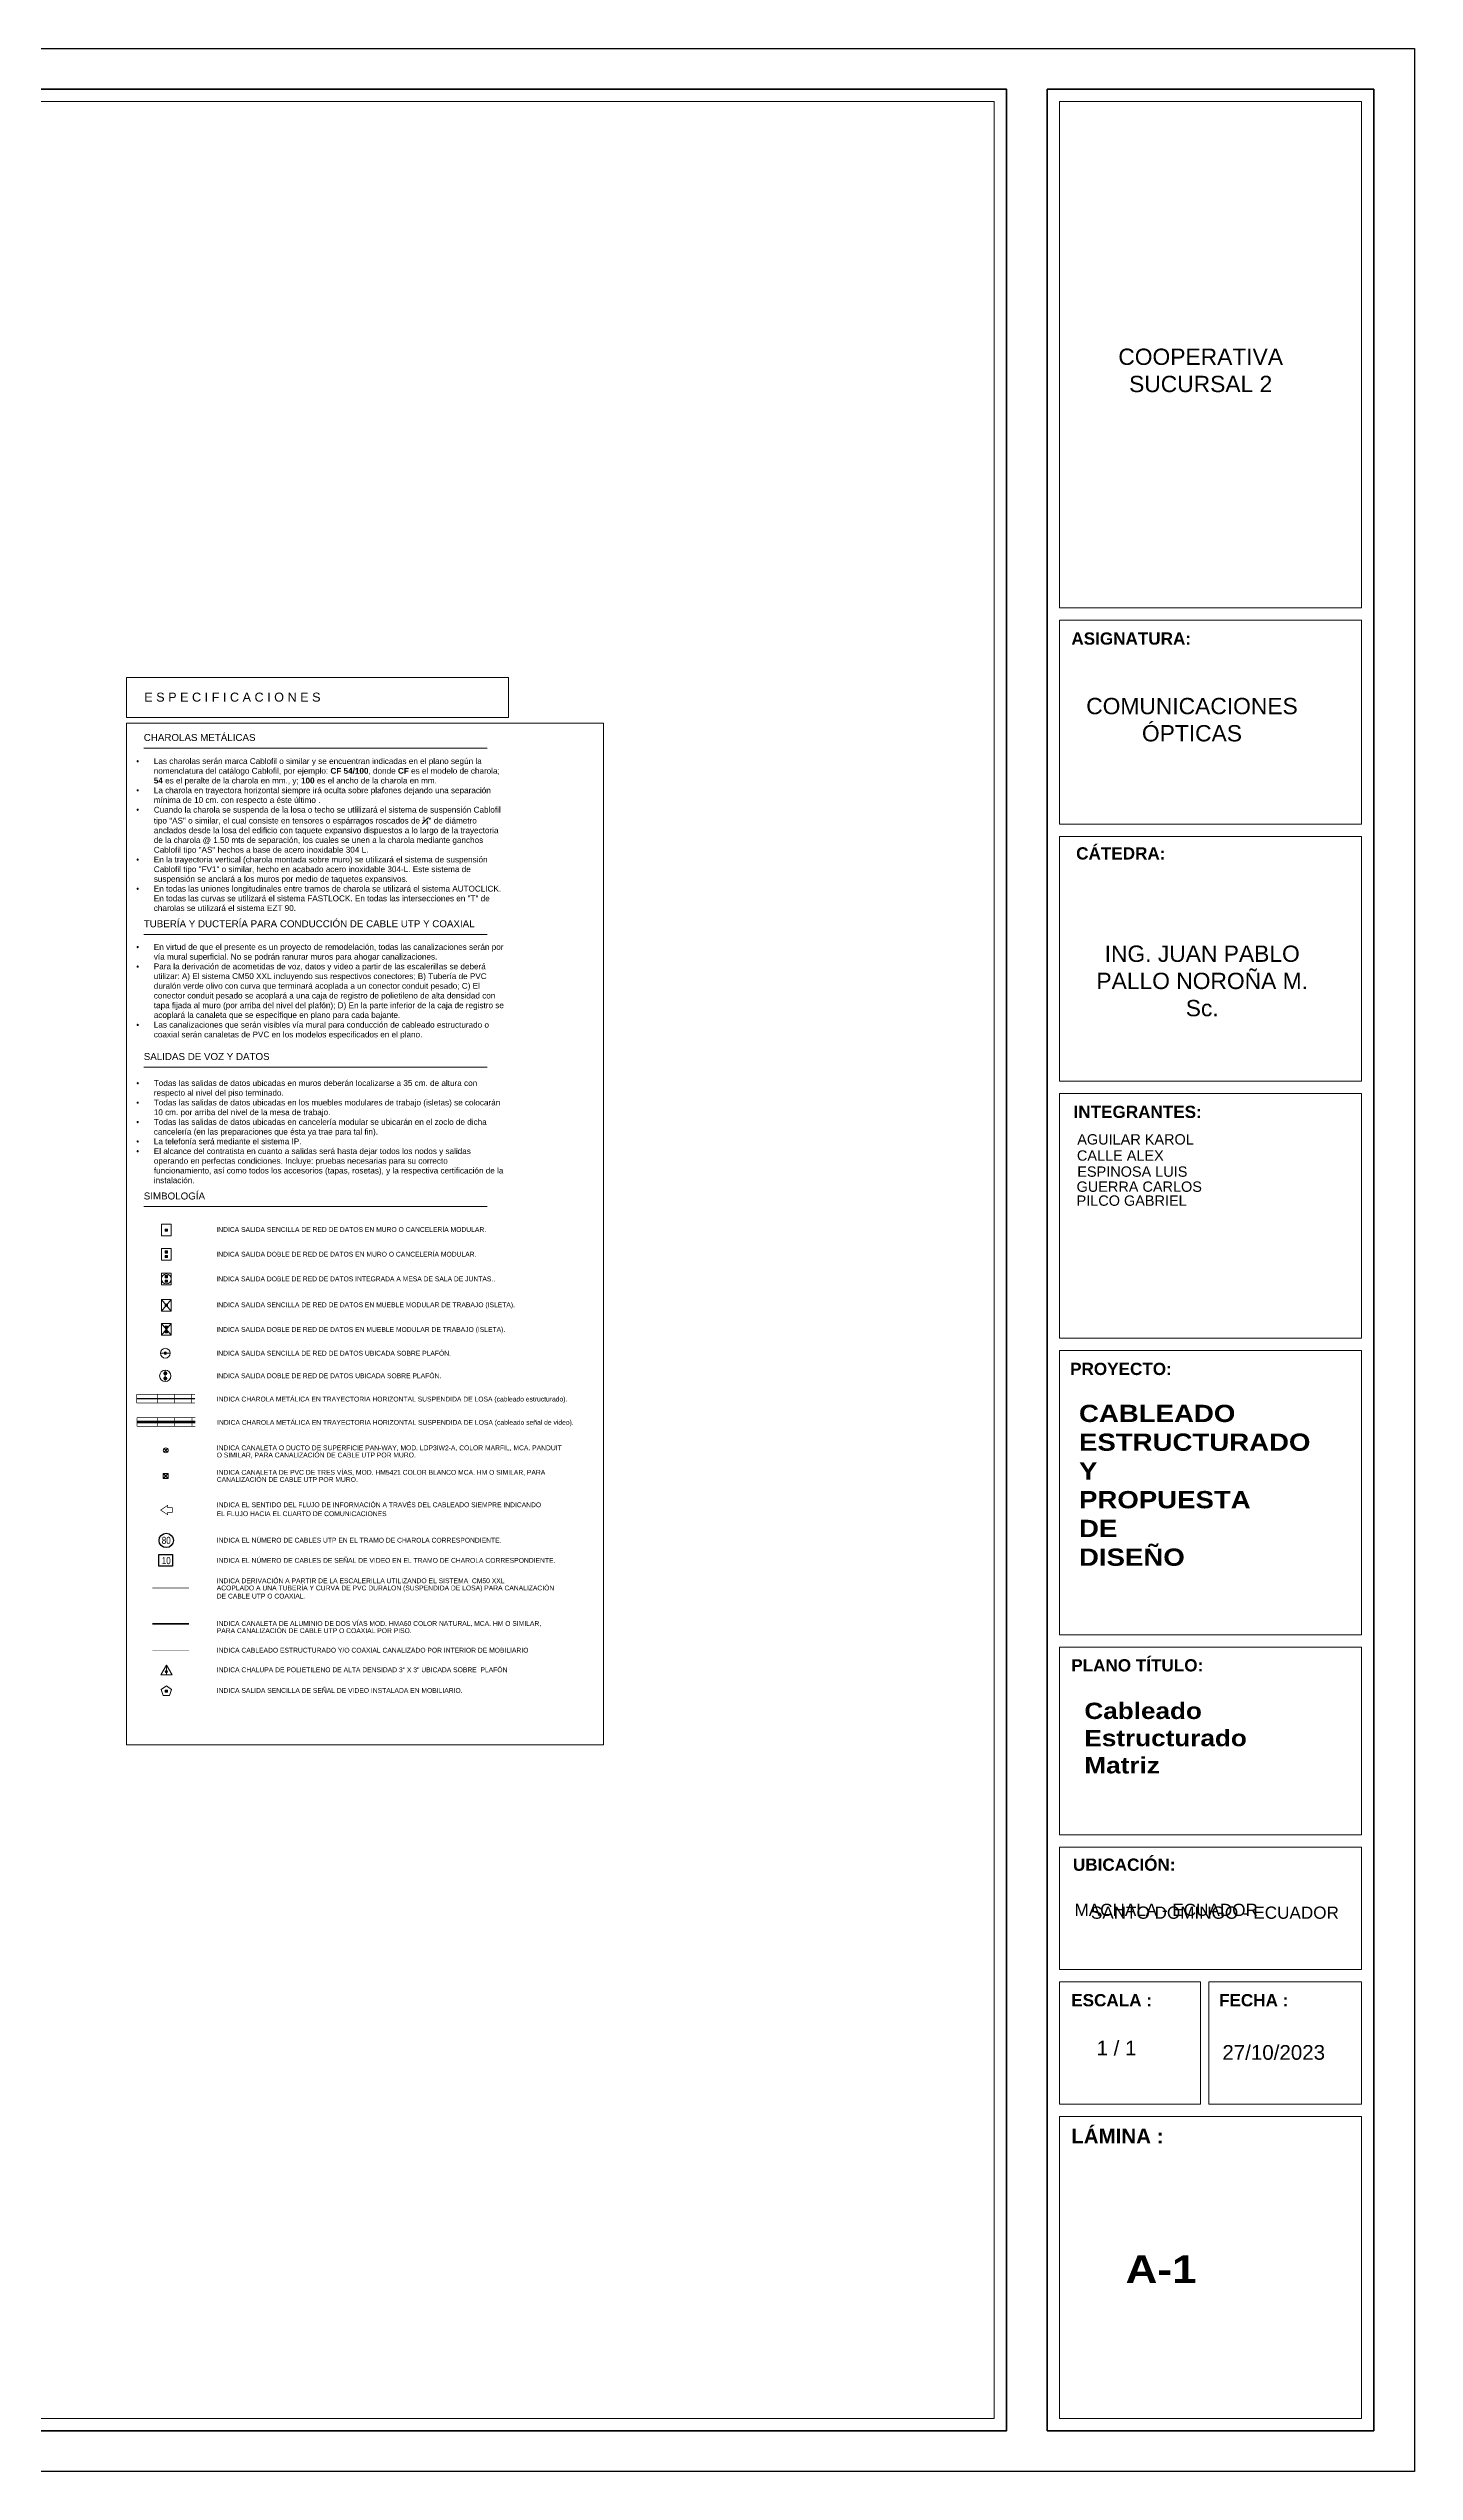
# Model space of a CAD drawing. Header units: millimetres. Extents: x 0 to 99.3, y 0 to 70.2.
# Drawn here: x 59.7 to 99.3, y 0 to 70.2 of the extents above; entities that cross this region are included whole.
import ezdxf
from ezdxf.enums import TextEntityAlignment as Align

# ---------------------------------------------------------------- set-up
doc = ezdxf.new("R2010")
doc.units = ezdxf.units.MM
for name, pattern in [('ACAD_ISO05W100', [33, 24, -3, 0, -3, 0, -3]), ('DASHED', [0.75, 0.5, -0.25]), ('DOT2', [0.125, 0, -0.125])]:
    doc.linetypes.add(name, pattern=pattern)
for name, color, linetype, lineweight in [('1_MARCO', 7, 'Continuous', 35), ('1_ROTULO', 102, 'Continuous', 15), ('ARQUITECTÓNICO', 152, 'Continuous', 0), ('INST. VOZ Y DATOS', 40, 'Continuous', 0), ('TEXTOS', 1, 'Continuous', 15), ('TEXTOS INST. VOZ Y DATOS', 1, 'Continuous', 0), ('VOZ Y DATOS  PISO', 84, 'Continuous', 0)]:
    doc.layers.add(name, color=color, linetype=linetype, lineweight=lineweight)
for name, color, linetype in [('_AR_Membrete', 7, 'Continuous'), ('Muebles', 2, 'Continuous'), ('Texto membrete', 7, 'Continuous')]:
    doc.layers.add(name, color=color, linetype=linetype)
doc.styles.add('75', font='ARIALN.TTF', dxfattribs={"height": 0.135})
doc.styles.add('ARIAL', font='arial.ttf')
doc.styles.get("Standard").update_dxf_attribs({"font": 'arial.ttf'})
doc.styles.add('SUBTITULOS', font='arialbd.ttf', dxfattribs={"height": 0.1})
doc.styles.add('TETO', font='arial.ttf', dxfattribs={"width": 1.2, "height": 0.3})
doc.styles.add('TITULO', font='arial.ttf', dxfattribs={"height": 0.1})
doc.styles.add('TÍTULO NEGRITA', font='ariblk.ttf', dxfattribs={"height": 0.1})

# ---------------------------------------------------------------- blocks, each defined once
blk = doc.blocks.new('A$C007F1347')
at = {"layer": 'INST. VOZ Y DATOS'}
h = blk.add_hatch(color=256, dxfattribs=at)
edge = h.paths.add_edge_path()
edge.add_arc((0.165, 0.238), 0.0434, 0, 360, ccw=False)
h = blk.add_hatch(color=256, dxfattribs=at)
edge = h.paths.add_edge_path()
edge.add_arc((0.165, 0.092), 0.0434, 0, 360)
blk.add_lwpolyline([(0.165, 0.33), (0.165, 0)], dxfattribs=at)
at = {"layer": 'INST. VOZ Y DATOS', "ltscale": 0.5}
blk.add_circle((0.165, 0.165), 0.165, dxfattribs=at)
at = {"layer": 'INST. VOZ Y DATOS'}
for centre in [(0.165, 0.238), (0.165, 0.092)]:
    blk.add_circle(centre, 0.0434, dxfattribs=at)
blk = doc.blocks.new('A$C1BEB1155')
at = {"layer": 'INST. VOZ Y DATOS', "color": 6}
for points in [[(0, 0.144), (0.144, 0)], [(0, 0), (0.144, 0.144)]]:
    blk.add_lwpolyline(points, dxfattribs=at)
blk.add_lwpolyline([(0.144, 0.144), (0, 0.144), (0, 0), (0.144, 0)], close=True, dxfattribs=at)
blk = doc.blocks.new('A$C04A84087')
at = {"layer": 'INST. VOZ Y DATOS'}
h = blk.add_hatch(color=256, dxfattribs=at)
edge = h.paths.add_edge_path()
edge.add_arc((0.199, 0.115), 0.0434, 0, 360, ccw=False)
blk.add_line((0.202, 0.35), (0.202, 0), dxfattribs=at)
blk.add_lwpolyline([(0.404, 0), (0.202, 0.35), (0, 0)], close=True, dxfattribs=at)
blk.add_circle((0.199, 0.115), 0.0434, dxfattribs=at)
blk = doc.blocks.new('A$C1328038F')
at = {"layer": 'INST. VOZ Y DATOS'}
blk.add_hatch(color=256, dxfattribs=at).paths.add_polyline_path([(0.179, 0.097), (0.179, 0.157), (0.119, 0.157), (0.119, 0.097)])
at = {"layer": 'INST. VOZ Y DATOS', "ltscale": 0.1}
blk.add_lwpolyline([(0.149, 0.284), (0, 0.176), (0.057, 0), (0.242, 0), (0.299, 0.176)], close=True, dxfattribs=at)
at = {"layer": 'INST. VOZ Y DATOS'}
blk.add_lwpolyline([(0.179, 0.097), (0.179, 0.157), (0.119, 0.157), (0.119, 0.097)], close=True, dxfattribs=at)

msp = doc.modelspace()

# ---------------------------------------------------------------- hatches: boundary and pattern name
at = {"layer": 'INST. VOZ Y DATOS'}
for points in [[(63.128, 36.014), (63.188, 36.014), (63.188, 35.954), (63.128, 35.954)], [(63.127, 35.382), (63.187, 35.382), (63.187, 35.322), (63.127, 35.322)], [(63.127, 35.253), (63.187, 35.253), (63.187, 35.193), (63.127, 35.193)], [(63.127, 34.667), (63.187, 34.667), (63.187, 34.607), (63.127, 34.607)], [(63.127, 34.538), (63.187, 34.538), (63.187, 34.477), (63.127, 34.477)], [(63.127, 33.84), (63.187, 33.84), (63.187, 33.78), (63.127, 33.78)], [(63.127, 33.201), (63.187, 33.201), (63.187, 33.14), (63.127, 33.14)], [(63.127, 33.072), (63.187, 33.072), (63.187, 33.011), (63.127, 33.011)]]:
    msp.add_hatch(color=256, dxfattribs=at).paths.add_polyline_path(points)
h = msp.add_hatch(color=256, dxfattribs=at)
edge = h.paths.add_edge_path()
edge.add_arc((63.126, 32.418), 0.0374, 0, 360)

# ---------------------------------------------------------------- linework, layer by layer
at = {"layer": '1_MARCO', "color": 7}
for points in [[(1.182, 1.182), (87.504, 1.182), (87.504, 69.057), (1.182, 69.057)], [(88.686, 69.057), (88.686, 1.182), (98.146, 1.182), (98.146, 69.057)]]:
    msp.add_lwpolyline(points, close=True, dxfattribs=at)
at = {"layer": '1_ROTULO', "color": 7}
for points in [[(1.539, 1.539), (87.147, 1.539), (87.147, 68.7), (1.539, 68.7)], [(97.789, 68.7), (97.789, 54.022), (89.043, 54.022), (89.043, 68.7)], [(89.043, 53.666), (89.043, 47.753), (97.789, 47.753), (97.789, 53.666)], [(89.043, 47.397), (89.043, 40.302), (97.789, 40.302), (97.789, 47.397)], [(89.043, 39.945), (89.043, 32.85), (97.789, 32.85), (97.789, 39.945)], [(89.043, 32.494), (89.043, 24.258), (97.789, 24.258), (97.789, 32.494)], [(89.043, 23.901), (89.043, 18.454), (97.789, 18.454), (97.789, 23.901)], [(97.789, 18.098), (97.789, 14.55), (89.043, 14.55), (89.043, 18.098)], [(89.043, 10.646), (89.043, 14.194), (93.13, 14.194), (93.13, 10.646)], [(97.789, 14.194), (93.366, 14.194), (93.366, 10.646), (97.789, 10.646)], [(89.043, 10.289), (89.043, 1.539), (97.789, 1.539), (97.789, 10.289)]]:
    msp.add_lwpolyline(points, close=True, dxfattribs=at)
at = {"layer": '_AR_Membrete'}
msp.add_lwpolyline([(0, 70.239), (99.329, 70.239), (99.329, 0), (0, 0)], close=True, dxfattribs=at)
at = {"layer": 'INST. VOZ Y DATOS'}
for points in [[(63.015, 36.16), (63.299, 36.16), (63.299, 35.823), (63.015, 35.823)], [(63.127, 36.014), (63.187, 36.014), (63.187, 35.954), (63.127, 35.954)], [(63.015, 35.456), (63.299, 35.456), (63.299, 35.119), (63.015, 35.119)], [(63.127, 35.382), (63.187, 35.382), (63.187, 35.322), (63.127, 35.322)], [(63.127, 35.253), (63.187, 35.253), (63.187, 35.193), (63.127, 35.193)], [(63.015, 34.741), (63.299, 34.741), (63.299, 34.404), (63.015, 34.404)], [(63.127, 34.667), (63.187, 34.667), (63.187, 34.607), (63.127, 34.607)], [(63.127, 34.538), (63.187, 34.538), (63.187, 34.477), (63.127, 34.477)], [(63.015, 33.978), (63.299, 33.978), (63.299, 33.641), (63.015, 33.641)], [(63.127, 33.84), (63.187, 33.84), (63.187, 33.78), (63.127, 33.78)], [(63.015, 33.275), (63.299, 33.275), (63.299, 32.938), (63.015, 32.938)], [(63.127, 33.201), (63.187, 33.201), (63.187, 33.14), (63.127, 33.14)], [(63.127, 33.072), (63.187, 33.072), (63.187, 33.011), (63.127, 33.011)]]:
    msp.add_lwpolyline(points, close=True, dxfattribs=at)
at = {"layer": 'INST. VOZ Y DATOS', "ltscale": 0.1}
for points in [[(63.015, 33.978), (63.299, 33.641)], [(63.299, 33.978), (63.015, 33.641)], [(63.015, 33.275), (63.299, 32.938)], [(63.299, 33.275), (63.015, 32.938)]]:
    msp.add_lwpolyline(points, dxfattribs=at)
at = {"layer": 'INST. VOZ Y DATOS'}
msp.add_lwpolyline([(62.984, 32.418), (63.268, 32.418)], dxfattribs=at)
at = {"layer": 'INST. VOZ Y DATOS', "color": 6, "const_width": 0.04}
msp.add_lwpolyline([(62.295, 31.1), (63.988, 31.1)], dxfattribs=at)
at = {"layer": 'INST. VOZ Y DATOS', "const_width": 0.02}
for points in [[(62.295, 31.225), (63.988, 31.225)], [(62.295, 31.225), (62.295, 30.975)], [(62.295, 30.975), (63.988, 30.975)], [(62.891, 31.225), (62.891, 30.975)], [(63.391, 31.225), (63.391, 30.975)], [(63.891, 31.225), (63.891, 30.975)]]:
    msp.add_lwpolyline(points, dxfattribs=at)
at = {"layer": 'INST. VOZ Y DATOS', "color": 6, "linetype": 'DOT2', "ltscale": 0.5, "const_width": 0.08}
msp.add_lwpolyline([(62.305, 30.424), (63.999, 30.424)], dxfattribs=at)
at = {"layer": 'INST. VOZ Y DATOS', "color": 94, "const_width": 0.02}
for points in [[(62.305, 30.549), (63.999, 30.549)], [(62.305, 30.549), (62.305, 30.299)], [(62.305, 30.299), (63.999, 30.299)], [(62.902, 30.549), (62.902, 30.299)], [(63.402, 30.549), (63.402, 30.299)], [(63.902, 30.549), (63.902, 30.299)]]:
    msp.add_lwpolyline(points, dxfattribs=at)
at = {"layer": 'INST. VOZ Y DATOS', "color": 6}
for points in [[(63.09, 29.653), (63.192, 29.551)], [(63.09, 29.551), (63.192, 29.653)], [(63.09, 28.907), (63.192, 28.805)], [(63.09, 28.805), (63.192, 28.907)]]:
    msp.add_lwpolyline(points, dxfattribs=at)
at = {"layer": 'INST. VOZ Y DATOS', "color": 6, "ltscale": 0.1}
for points in [[(63.09, 29.653), (63.192, 29.551)], [(63.192, 29.653), (63.09, 29.551)]]:
    msp.add_lwpolyline(points, dxfattribs=at)
at = {"layer": 'INST. VOZ Y DATOS', "color": 6, "linetype": 'DASHED', "ltscale": 0.4, "const_width": 0.015}
msp.add_lwpolyline([(62.746, 25.61), (63.816, 25.61)], dxfattribs=at)
at = {"layer": 'INST. VOZ Y DATOS', "color": 4, "linetype": 'ACAD_ISO05W100', "ltscale": 0.025, "const_width": 0.05}
msp.add_lwpolyline([(63.816, 24.574), (62.746, 24.574)], dxfattribs=at)
at = {"layer": 'INST. VOZ Y DATOS', "ltscale": 0.1}
msp.add_circle((63.157, 34.572), 0.142, dxfattribs=at)
at = {"layer": 'INST. VOZ Y DATOS', "ltscale": 0.5}
msp.add_circle((63.126, 32.418), 0.142, dxfattribs=at)
at = {"layer": 'INST. VOZ Y DATOS'}
msp.add_circle((63.126, 32.418), 0.0374, dxfattribs=at)
at = {"layer": 'INST. VOZ Y DATOS', "color": 6, "ltscale": 0.1}
msp.add_circle((63.141, 29.602), 0.072, dxfattribs=at)
at = {"layer": 'TEXTOS INST. VOZ Y DATOS', "lineweight": 0}
for p, q in [((62.502, 49.958), (72.458, 49.958)), ((62.502, 44.558), (72.458, 44.558)), ((62.502, 40.709), (72.458, 40.709)), ((62.502, 36.667), (72.458, 36.667))]:
    msp.add_line(p, q, dxfattribs=at)
at = {"layer": 'TEXTOS INST. VOZ Y DATOS'}
for points in [[(62, 50.842), (73.069, 50.842), (73.069, 52.009), (62, 52.009)], [(62, 50.677), (75.821, 50.677), (75.821, 21.065), (62, 21.065)]]:
    msp.add_lwpolyline(points, close=True, dxfattribs=at)
at = {"layer": 'TEXTOS INST. VOZ Y DATOS', "const_width": 0.0168}
msp.add_lwpolyline([(63.329, 27.871), (63.329, 27.804), (63.194, 27.804), (63.194, 27.737), (62.992, 27.871), (63.194, 28.006), (63.194, 27.939), (63.329, 27.939)], close=True, dxfattribs=at)
at = {"layer": 'TEXTOS INST. VOZ Y DATOS', "lineweight": 30}
msp.add_lwpolyline([(62.937, 26.586), (63.338, 26.586), (63.338, 26.246), (62.937, 26.246)], close=True, dxfattribs=at)
msp.add_circle((63.153, 26.991), 0.208, dxfattribs=at)
at = {"layer": 'VOZ Y DATOS  PISO', "linetype": 'DASHED', "ltscale": 0.15, "const_width": 0.015}
msp.add_lwpolyline([(62.746, 23.81), (63.816, 23.809)], dxfattribs=at)

# ---------------------------------------------------------------- block references
at = {"layer": 'INST. VOZ Y DATOS', "ltscale": 0.1, "xscale": 0.8104592006768481, "yscale": 0.8104592006768481, "zscale": 0.8104592006768481}
msp.add_blockref('A$C04A84087', (62.993, 23.091), dxfattribs=at)
at = {"layer": 'INST. VOZ Y DATOS', "ltscale": 0.1}
msp.add_blockref('A$C1328038F', (63.008, 22.492), dxfattribs=at)
at = {"layer": 'Muebles', "ltscale": 0.1}
for name, p in [('A$C007F1347', (62.961, 31.595)), ('A$C1BEB1155', (63.069, 28.784))]:
    msp.add_blockref(name, p, dxfattribs=at)

# ---------------------------------------------------------------- texts
at = {"layer": 'ARQUITECTÓNICO', "color": 0, "char_height": 0.3, "attachment_point": 1}
for s, insert in [('AGUILAR KAROL ', (89.555, 38.767)), ('CALLE ALEX', (89.545, 38.299)), ('GUERRA CARLOS', (89.535, 37.396)), ('ESPINOSA LUIS', (89.556, 37.832)), ('PILCO GABRIEL', (89.535, 36.991))]:
    msp.add_mtext_dynamic_manual_height_columns(s, width=8.09164, gutter_width=12.5, heights=[0], dxfattribs=dict(at, insert=insert))
at = {"layer": 'Texto membrete', "attachment_point": 1}
for s, width, heights, insert, char_height, style in [('\\pxqc;COOPERATIVA SUCURSAL 2', 5.64151, [0], (90.31, 61.539), 0.47299, 'TITULO'), ('\\pxql;ASIGNATURA:', 44.98407, [0], (89.384, 53.312), 0.35474, 'SUBTITULOS'), ('\\pxqc;COMUNICACIONES ÓPTICAS', 5.64151, [0], (90.058, 51.414), 0.47299, 'TITULO'), ('\\pxql;CÁTEDRA:', 44.98407, [0], (89.523, 47.084), 0.35474, 'SUBTITULOS'), ('\\pxqc;ING. JUAN PABLO PALLO NOROÑA M. Sc.', 7.18719, [0], (89.582, 44.235), 0.47299, 'TITULO'), ('\\pxql;INTEGRANTES:', 44.98407, [0], (89.447, 39.592), 0.35474, 'SUBTITULOS'), ('\\pxql;PROYECTO:', 44.98407, [0], (89.348, 32.14), 0.35474, 'SUBTITULOS'), ('CABLEADO ESTRUCTURADO Y PROPUESTA DE DISEÑO', 3.75649, [20.461], (89.605, 30.923), 0.5, 'TÍTULO NEGRITA'), ('\\pxql;PLANO TÍTULO:', 44.98407, [0], (89.38, 23.548), 0.35474, 'SUBTITULOS'), ('Cableado Estructurado Matriz', 3.70742, [0], (89.762, 22.287), 0.47299, 'TÍTULO NEGRITA'), ('\\pxql;UBICACIÓN:', 44.98407, [0], (89.429, 17.769), 0.35474, 'SUBTITULOS'), ('MACHALA - ECUADOR', 36.98407, [0], (89.475, 16.459), 0.35474, 'TITULO'), ('SANTO DOMINGO - ECUADOR', 7.82935, [1.255], (89.951, 16.378), 0.35474, 'TITULO'), ('\\pxql;ESCALA :', 20.99203, [0], (89.38, 13.84), 0.35474, 'SUBTITULOS'), ('\\pxql;FECHA :', 17.44678, [0], (93.663, 13.84), 0.35474, 'SUBTITULOS'), ('\\pxqc;1 / 1', 3.29728, [0], (89.043, 12.488), 0.42569, 'TITULO'), ('\\pxqc;27/10/2023', 3.50726, [0], (93.494, 12.362), 0.42569, 'TITULO'), ('\\pxql;LÁMINA :', 44.98407, [0], (89.38, 9.936), 0.42569, 'SUBTITULOS'), ('\\pxqc;A-1', 3.70742, [0], (90.13, 6.264), 0.8, 'TÍTULO NEGRITA')]:
    msp.add_mtext_dynamic_manual_height_columns(s, width=width, gutter_width=0.5, heights=heights, dxfattribs=dict(at, insert=insert, char_height=char_height, style=style))
at = {"layer": 'TEXTOS', "insert": (62.286, 49.666), "char_height": 0.16904, "width": 10.6461, "attachment_point": 1, "style": 'ARIAL'}
msp.add_mtext('\\A1;\\pxi-2.9999,l2.9999,t2.9999;{\\fSymbol|b0|i0|c2|p18;·^I}Las charolas serán marca Cablofil o similar y se encuentran indicadas en el plano según la nomenclatura del catálogo Cablofil, por ejemplo: {\\fArial|b1|i0|c0|p34;CF 54/100}, donde {\\fArial|b1|i0|c0|p34;CF} es el modelo de charola; {\\fArial|b1|i0|c0|p34;54} es el peralte de la charola en mm., y; {\\fArial|b1|i0|c0|p34;100} es el ancho de la charola en mm.\\P{\\fSymbol|b0|i0|c2|p18;·^I}La charola en trayectora horizontal siempre irá oculta sobre plafones dejando una separación mínima de 10 cm. con respecto a éste último .\\P{\\fSymbol|b0|i0|c2|p18;·^I}Cuando la charola se suspenda de la losa o techo se utlilizará el sistema de suspensión Cablofil tipo "AS" o similar, el cual consiste en tensores o espárragos roscados de {\\H0.7x;\\S1#4;}" de diámetro anclados desde la losa del edificio con taquete expansivo dispuestos a lo largo de la trayectoria de la charola @ 1.50 mts de separación, los cuales se unen a la charola mediante ganchos Cablofil tipo "AS" hechos a base de acero inoxidable 304 L.\\P{\\fSymbol|b0|i0|c2|p18;·^I}En la trayectoria vertical (charola montada sobre muro) se utilizará el sistema de suspensión Cablofil tipo "FV1" o similar, hecho en acabado acero inoxidable 304-L. Este sistema de suspensión se anclará a los muros por medio de taquetes expansivos.\\P{\\fSymbol|b0|i0|c2|p18;·^I}En todas las uniones longitudinales entre tramos de charola se utilizará el sistema AUTOCLICK. En todas las curvas se utilizará el sistema FASTLOCK. En todas las intersecciones en "T" de charolas se utilizará el sistema EZT 90.\\P\\pi0,l0,tz;\\P\\P\\P\\pi-2.9999,l2.9999,t2.9999;{\\fSymbol|b0|i0|c2|p18;·^I}En virtud de que el presente es un proyecto de remodelación, todas las canalizaciones serán por vía mural superficial. No se podrán ranurar muros para ahogar canalizaciones.\\P{\\fSymbol|b0|i0|c2|p18;·^I}Para la derivación de acometidas de voz, datos y video a partir de las escalerillas se deberá utilizar: A) El sistema CM50 XXL incluyendo sus respectivos conectores; B) Tubería de PVC duralón verde olivo con curva que terminará acoplada a un conector conduit pesado; C) El conector conduit pesado se acoplará a una caja de registro de polietileno de alta densidad con tapa fijada al muro (por arriba del nivel del plafón); D) En la parte inferior de la caja de registro se acoplará la canaleta que se especifique en plano para cada bajante.\\P{\\fSymbol|b0|i0|c2|p18;·^I}Las canalizaciones que serán visibles vía mural para conducción de cableado estructurado o coaxial serán canaletas de PVC en los modelos especificados en el plano.\\P\\pi0,l0,tz;\\P\\P\\P\\P\\pi-2.9999,l2.9999,t2.9999;{\\fSymbol|b0|i0|c2|p18;·^I}Todas las salidas de datos ubicadas en muros deberán localizarse a 35 cm. de altura con respecto al nivel del piso terminado.\\P{\\fSymbol|b0|i0|c2|p18;·^I}Todas las salidas de datos ubicadas en los muebles modulares de trabajo (isletas) se colocarán 10 cm. por arriba del nivel de la mesa de trabajo.\\P{\\fSymbol|b0|i0|c2|p18;·^I}Todas las salidas de datos ubicadas en cancelería modular se ubicarán en el zoclo de dicha cancelería (en las preparaciones que ésta ya trae para tal fin).\\P{\\fSymbol|b0|i0|c2|p18;·^I}La telefonía será mediante el sistema IP.\\P{\\fSymbol|b0|i0|c2|p18;·^I}El alcance del contratista en cuanto a salidas será hasta dejar todos los nodos y salidas operando en perfectas condiciones. Incluye: pruebas necesarias para su correcto funcionamiento, así como todos los accesorios (tapas, rosetas), y la respectiva certificación de la instalación.', dxfattribs=at)
at = {"layer": 'TEXTOS INST. VOZ Y DATOS', "style": 'TETO'}
for s, height, p in [('E S P E C I F I C A C I O N E S', 0.26224, (62.516, 51.305)), ('CHAROLAS METÁLICAS', 0.2025, (62.502, 50.165)), ('TUBERÍA Y DUCTERÍA PARA CONDUCCIÓN DE CABLE UTP Y COAXIAL', 0.2025, (62.502, 44.765)), ('SALIDAS DE VOZ Y DATOS', 0.2025, (62.502, 40.917)), ('SIMBOLOGÍA', 0.2025, (62.502, 36.874))]:
    msp.add_text(s, height=height, dxfattribs=at).set_placement(p)
at = {"layer": 'TEXTOS INST. VOZ Y DATOS', "style": 'ARIAL'}
for s, p in [('INDICA SALIDA SENCILLA DE RED DE DATOS EN MURO O CANCELERÍA MODULAR.', (64.606, 36.003)), ('INDICA SALIDA DOBLE DE RED DE DATOS EN MURO O CANCELERÍA MODULAR.', (64.606, 35.288)), ('INDICA SALIDA DOBLE DE RED DE DATOS INTEGRADA A MESA DE SALA DE JUNTAS..', (64.606, 34.572)), ('INDICA SALIDA SENCILLA DE RED DE DATOS EN MUEBLE MODULAR DE TRABAJO (ISLETA).', (64.606, 33.821)), ('INDICA SALIDA DOBLE DE RED DE DATOS EN MUEBLE MODULAR DE TRABAJO (ISLETA).', (64.606, 33.106)), ('INDICA SALIDA SENCILLA DE RED DE DATOS UBICADA SOBRE PLAFÓN.', (64.606, 32.418)), ('INDICA SALIDA DOBLE DE RED DE DATOS UBICADA SOBRE PLAFÓN.', (64.606, 31.764)), ('INDICA CHAROLA METÁLICA EN TRAYECTORIA HORIZONTAL SUSPENDIDA DE LOSA (cableado estructurado).', (64.617, 31.088)), ('INDICA CHAROLA METÁLICA EN TRAYECTORIA HORIZONTAL SUSPENDIDA DE LOSA (cableado señal de video).', (64.628, 30.412)), ('O SIMILAR, PARA CANALIZACIÓN DE CABLE UTP POR MURO.', (64.617, 29.467)), ('INDICA CANALETA O DUCTO DE SUPERFICIE PAN-WAY, MOD. LDP3IW2-A, COLOR MARFIL, MCA. PANDUIT', (64.617, 29.675)), ('CANALIZACIÓN DE CABLE UTP POR MURO.', (64.617, 28.757)), ('INDICA CANALETA DE PVC DE TRES VÍAS, MOD. HM5421 COLOR BLANCO MCA. HM O SIMILAR, PARA', (64.617, 28.965)), ('INDICA EL SENTIDO DEL FLUJO DE INFORMACIÓN A TRAVÉS DEL CABLEADO SIEMPRE INDICANDO', (64.617, 28.024)), ('EL FLUJO HACIA EL CUARTO DE COMUNICACIONES', (64.617, 27.765)), ('INDICA EL NÚMERO DE CABLES UTP EN EL TRAMO DE CHAROLA CORRESPONDIENTE.', (64.617, 26.998)), ('INDICA EL NÚMERO DE CABLES DE SEÑAL DE VIDEO EN EL TRAMO DE CHAROLA CORRESPONDIENTE.', (64.617, 26.412)), ('ACOPLADO A UNA TUBERÍA Y CURVA DE PVC DURALON (SUSPENDIDA DE LOSA) PARA CANALIZACIÓN ', (64.617, 25.613)), ('DE CABLE UTP O COAXIAL.', (64.617, 25.377)), ('INDICA DERIVACIÓN A PARTIR DE LA ESCALERILLA UTILIZANDO EL SISTEMA  CM50 XXL ', (64.617, 25.821)), ('INDICA CANALETA DE ALUMINIO DE DOS VÍAS MOD. HMA60 COLOR NATURAL, MCA. HM O SIMILAR,', (64.617, 24.583)), ('PARA CANALIZACIÓN DE CABLE UTP O COAXIAL POR PISO.', (64.617, 24.375)), ('INDICA CABLEADO ESTRUCTURADO Y/O COAXIAL CANALIZADO POR INTERIOR DE MOBILIARIO ', (64.617, 23.809)), ('INDICA CHALUPA DE POLIETILENO DE ALTA DENSIDAD 3" X 3" UBICADA SOBRE  PLAFÓN', (64.617, 23.241)), ('INDICA SALIDA SENCILLA DE SEÑAL DE VIDEO INSTALADA EN MOBILIARIO.', (64.617, 22.642))]:
    msp.add_text(s, height=0.1397, dxfattribs=at).set_placement(p, align=Align.MIDDLE_LEFT)
at = {"layer": 'TEXTOS INST. VOZ Y DATOS', "char_height": 0.204, "width": 1.84689, "attachment_point": 5, "style": '75'}
for s, insert in [('80', (63.153, 26.991)), ('10', (63.153, 26.405))]:
    msp.add_mtext(s, dxfattribs=dict(at, insert=insert))

doc.saveas('drawing.dxf')
